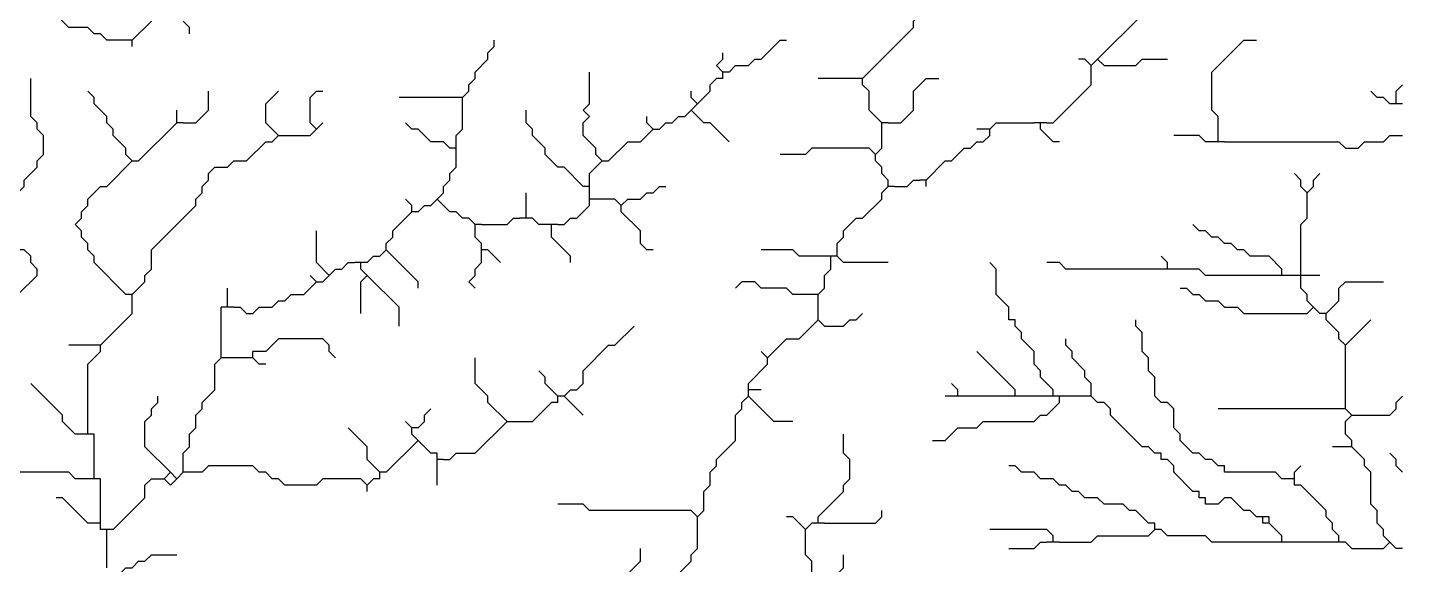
# Model space of a CAD drawing. Header units: inches. Extents: x 450284 to 463844, y 7386033 to 7399827.
# Drawn here: x 457503 to 463844, y 7392491 to 7394966 of the extents above; entities that cross this region are included whole.
import ezdxf

# ---------------------------------------------------------------- set-up
doc = ezdxf.new("R2010")
doc.units = ezdxf.units.IN
doc.header["$MEASUREMENT"] = 0

msp = doc.modelspace()

# ---------------------------------------------------------------- linework, layer by layer
for points in [[(457957.4, 7394907.2), (457869.5, 7394907.2), (457840.2, 7394936.5), (457810.9, 7394936.5), (457781.6, 7394965.8), (457693.8, 7394965.8), (457576.6, 7395082.9)], [(461354.7, 7394731.5), (461589, 7394965.8), (461589, 7394995), (461647.6, 7395053.6), (461647.6, 7395082.9)], [(462438.3, 7394819.3), (462643.3, 7395024.3), (462643.3, 7395053.6)], [(457986.7, 7394907.2), (458074.5, 7394995)], [(458250.2, 7394936.5), (458250.2, 7394965.8), (458221, 7394995)], [(457986.7, 7394907.2), (457957.4, 7394907.2)], [(457986.7, 7394877.9), (457986.7, 7394907.2)], [(459509.6, 7394643.6), (459538.9, 7394672.9), (459538.9, 7394702.2), (459568.2, 7394731.5), (459568.2, 7394760.7), (459626.7, 7394819.3), (459626.7, 7394848.6), (459656, 7394877.9), (459656, 7394907.2)], [(460739.6, 7394760.7), (460768.9, 7394790), (460827.5, 7394790), (460856.8, 7394819.3), (460886.1, 7394819.3), (460973.9, 7394907.2), (461003.2, 7394907.2)], [(462994.8, 7394467.9), (462994.8, 7394555.7), (462965.5, 7394585), (462965.5, 7394760.7), (463111.9, 7394907.2), (463170.5, 7394907.2)], [(460710.4, 7394760.7), (460681.1, 7394790), (460710.4, 7394819.3), (460710.4, 7394848.6)], [(462409, 7394790), (462379.7, 7394819.3), (462350.4, 7394819.3)], [(462409, 7394790), (462438.3, 7394819.3)], [(462438.3, 7394819.3), (462467.6, 7394790), (462614, 7394790), (462643.3, 7394819.3), (462760.5, 7394819.3)], [(460153.9, 7394350.7), (460124.6, 7394380), (460124.6, 7394409.3), (460066, 7394467.9), (460066, 7394526.4), (460095.3, 7394555.7), (460066, 7394585), (460095.3, 7394614.3), (460095.3, 7394760.7)], [(460739.6, 7394760.7), (460710.4, 7394760.7)], [(460710.4, 7394731.5), (460710.4, 7394760.7)], [(462204, 7394526.4), (462233.3, 7394526.4), (462409, 7394702.2), (462409, 7394790)], [(457459.5, 7394204.3), (457488.8, 7394233.6), (457488.8, 7394262.9), (457547.3, 7394321.4), (457547.3, 7394350.7), (457576.6, 7394380), (457576.6, 7394467.9), (457547.3, 7394497.2), (457547.3, 7394526.4), (457518.1, 7394555.7), (457518.1, 7394731.5)], [(460593.2, 7394614.3), (460651.8, 7394672.9), (460651.8, 7394702.2), (460681.1, 7394731.5)], [(460710.4, 7394731.5), (460681.1, 7394731.5)], [(461325.4, 7394731.5), (461149.7, 7394731.5)], [(461354.7, 7394731.5), (461325.4, 7394731.5)], [(461354.7, 7394702.2), (461354.7, 7394731.5)], [(461442.5, 7394526.4), (461384, 7394585), (461384, 7394672.9), (461354.7, 7394702.2)], [(461471.8, 7394526.4), (461530.4, 7394526.4), (461589, 7394585), (461589, 7394672.9), (461647.6, 7394731.5), (461706.1, 7394731.5)], [(463814.8, 7394643.6), (463814.8, 7394672.9), (463844.1, 7394702.2)], [(457986.7, 7394350.7), (457957.4, 7394380), (457957.4, 7394409.3), (457898.8, 7394467.9), (457898.8, 7394497.2), (457869.5, 7394526.4), (457869.5, 7394555.7), (457810.9, 7394614.3), (457810.9, 7394643.6), (457781.6, 7394672.9)], [(458221, 7394526.4), (458279.5, 7394526.4), (458338.1, 7394585), (458338.1, 7394672.9)], [(458660.3, 7394467.9), (458601.7, 7394526.4), (458601.7, 7394614.3), (458660.3, 7394672.9)], [(458836, 7394497.2), (458806.7, 7394526.4), (458806.7, 7394643.6), (458836, 7394672.9), (458865.3, 7394672.9)], [(459480.3, 7394643.6), (459216.7, 7394643.6)], [(459509.6, 7394643.6), (459480.3, 7394643.6)], [(459509.6, 7394614.3), (459509.6, 7394643.6)], [(460593.2, 7394614.3), (460563.9, 7394643.6), (460563.9, 7394672.9)], [(463785.5, 7394614.3), (463756.2, 7394643.6), (463726.9, 7394643.6), (463697.7, 7394672.9)], [(463814.8, 7394614.3), (463814.8, 7394643.6)], [(458191.7, 7394555.7), (458191.7, 7394585)], [(459480.3, 7394438.6), (459480.3, 7394467.9), (459509.6, 7394497.2), (459509.6, 7394614.3)], [(460066, 7394233.6), (459978.2, 7394321.4), (459948.9, 7394321.4), (459890.3, 7394380), (459890.3, 7394409.3), (459831.7, 7394467.9), (459831.7, 7394497.2), (459802.5, 7394526.4), (459802.5, 7394585)], [(460388.2, 7394497.2), (460417.5, 7394497.2), (460446.8, 7394526.4), (460476.1, 7394526.4), (460505.4, 7394555.7), (460534.6, 7394555.7), (460563.9, 7394585)], [(460563.9, 7394585), (460593.2, 7394614.3)], [(460739.6, 7394438.6), (460651.8, 7394526.4), (460622.5, 7394526.4), (460563.9, 7394585)], [(463814.8, 7394614.3), (463785.5, 7394614.3)], [(463844.1, 7394614.3), (463814.8, 7394614.3)], [(457986.7, 7394350.7), (458015.9, 7394350.7), (458191.7, 7394526.4)], [(458191.7, 7394526.4), (458191.7, 7394555.7)], [(458221, 7394526.4), (458191.7, 7394526.4)], [(458660.3, 7394467.9), (458806.7, 7394467.9), (458836, 7394497.2)], [(458836, 7394497.2), (458865.3, 7394526.4)], [(459451, 7394409.3), (459421.7, 7394438.6), (459363.2, 7394438.6), (459304.6, 7394497.2), (459275.3, 7394497.2), (459246, 7394526.4)], [(460153.9, 7394350.7), (460183.2, 7394350.7), (460271.1, 7394438.6), (460329.6, 7394438.6), (460388.2, 7394497.2)], [(460388.2, 7394497.2), (460358.9, 7394526.4), (460358.9, 7394555.7)], [(461413.3, 7394380), (461442.5, 7394409.3), (461442.5, 7394497.2)], [(461471.8, 7394526.4), (461442.5, 7394526.4)], [(461442.5, 7394497.2), (461442.5, 7394526.4)], [(461911.1, 7394497.2), (461881.8, 7394497.2)], [(461940.4, 7394497.2), (461911.1, 7394497.2)], [(461940.4, 7394497.2), (461969.7, 7394526.4), (462145.4, 7394526.4)], [(461940.4, 7394467.9), (461940.4, 7394497.2)], [(462174.7, 7394526.4), (462145.4, 7394526.4)], [(462204, 7394526.4), (462174.7, 7394526.4)], [(462174.7, 7394497.2), (462174.7, 7394526.4)], [(462262.6, 7394438.6), (462233.3, 7394438.6), (462174.7, 7394497.2)], [(457986.7, 7393735.7), (458045.2, 7393794.3), (458045.2, 7393823.6), (458074.5, 7393852.8), (458074.5, 7393940.7), (458279.5, 7394145.7), (458279.5, 7394175), (458308.8, 7394204.3), (458308.8, 7394233.6), (458338.1, 7394262.9), (458338.1, 7394292.2), (458367.4, 7394321.4), (458426, 7394321.4), (458455.2, 7394350.7), (458513.8, 7394350.7), (458601.7, 7394438.6), (458631, 7394438.6), (458660.3, 7394467.9)], [(459480.3, 7394409.3), (459480.3, 7394438.6)], [(461647.6, 7394262.9), (461735.4, 7394350.7), (461764.7, 7394350.7), (461823.3, 7394409.3), (461852.6, 7394409.3), (461881.8, 7394438.6), (461911.1, 7394438.6), (461940.4, 7394467.9)], [(462965.5, 7394438.6), (462936.2, 7394438.6), (462906.9, 7394467.9), (462789.8, 7394467.9)], [(462994.8, 7394438.6), (462965.5, 7394438.6)], [(462994.8, 7394438.6), (462994.8, 7394467.9)], [(463024, 7394438.6), (462994.8, 7394438.6)], [(463024, 7394438.6), (463551.2, 7394438.6), (463580.5, 7394409.3), (463639.1, 7394409.3), (463668.4, 7394438.6), (463756.2, 7394438.6), (463785.5, 7394467.9), (463844.1, 7394467.9)], [(459392.4, 7394175), (459421.7, 7394204.3), (459421.7, 7394233.6), (459451, 7394262.9), (459451, 7394292.2), (459480.3, 7394321.4), (459480.3, 7394380)], [(459480.3, 7394409.3), (459451, 7394409.3)], [(459480.3, 7394380), (459480.3, 7394409.3)], [(461413.3, 7394380), (461384, 7394409.3), (461120.4, 7394409.3), (461091.1, 7394380), (460973.9, 7394380)], [(461471.8, 7394262.9), (461442.5, 7394292.2), (461442.5, 7394321.4), (461413.3, 7394350.7), (461413.3, 7394380)], [(457957.4, 7393735.7), (457810.9, 7393882.1), (457810.9, 7393911.4), (457781.6, 7393940.7), (457781.6, 7393970), (457752.4, 7393999.3), (457752.4, 7394028.6), (457723.1, 7394057.9), (457752.4, 7394087.1), (457752.4, 7394116.4), (457781.6, 7394145.7), (457781.6, 7394175), (457840.2, 7394233.6), (457869.5, 7394233.6), (457986.7, 7394350.7)], [(460095.3, 7394262.9), (460095.3, 7394292.2), (460153.9, 7394350.7)], [(460095.3, 7394233.6), (460095.3, 7394262.9)], [(461471.8, 7394233.6), (461471.8, 7394262.9)], [(461501.1, 7394233.6), (461559.7, 7394233.6), (461589, 7394262.9), (461618.3, 7394262.9)], [(461647.6, 7394262.9), (461618.3, 7394262.9)], [(461647.6, 7394233.6), (461647.6, 7394262.9)], [(463404.8, 7394204.3), (463375.5, 7394233.6), (463375.5, 7394262.9), (463346.2, 7394292.2)], [(463404.8, 7394204.3), (463434.1, 7394233.6), (463434.1, 7394262.9), (463463.4, 7394292.2)], [(459802.5, 7394116.4), (459802.5, 7394204.3)], [(460095.3, 7394233.6), (460066, 7394233.6)], [(460095.3, 7394204.3), (460095.3, 7394233.6)], [(460095.3, 7394175), (460095.3, 7394204.3)], [(460241.8, 7394145.7), (460271.1, 7394175), (460329.6, 7394175), (460358.9, 7394204.3), (460388.2, 7394204.3), (460417.5, 7394233.6), (460446.8, 7394233.6)], [(461237.5, 7393940.7), (461237.5, 7393970), (461266.8, 7393999.3), (461266.8, 7394028.6), (461325.4, 7394087.1), (461354.7, 7394087.1), (461442.5, 7394175), (461442.5, 7394204.3), (461471.8, 7394233.6)], [(461501.1, 7394233.6), (461471.8, 7394233.6)], [(463375.5, 7393852.8), (463375.5, 7394057.9), (463404.8, 7394087.1), (463404.8, 7394204.3)], [(459158.1, 7393940.7), (459158.1, 7393970), (459187.4, 7393999.3), (459187.4, 7394028.6), (459275.3, 7394116.4)], [(459275.3, 7394145.7), (459246, 7394175)], [(459275.3, 7394116.4), (459275.3, 7394145.7)], [(459304.6, 7394116.4), (459275.3, 7394116.4)], [(459304.6, 7394116.4), (459333.9, 7394145.7), (459363.2, 7394145.7), (459392.4, 7394175)], [(459568.2, 7394057.9), (459538.9, 7394087.1), (459509.6, 7394087.1), (459480.3, 7394116.4), (459451, 7394116.4), (459392.4, 7394175)], [(459802.5, 7394087.1), (459802.5, 7394116.4)], [(459948.9, 7394057.9), (459978.2, 7394057.9), (460007.5, 7394087.1), (460036.8, 7394087.1), (460095.3, 7394145.7)], [(460124.6, 7394175), (460095.3, 7394175)], [(460095.3, 7394145.7), (460095.3, 7394175)], [(460241.8, 7394145.7), (460212.5, 7394175), (460124.6, 7394175)], [(460388.2, 7393940.7), (460358.9, 7393940.7), (460329.6, 7393970), (460329.6, 7394028.6), (460241.8, 7394116.4), (460241.8, 7394145.7)], [(459597.4, 7394057.9), (459568.2, 7394057.9)], [(459568.2, 7394028.6), (459568.2, 7394057.9)], [(459597.4, 7394057.9), (459714.6, 7394057.9), (459743.9, 7394087.1), (459773.2, 7394087.1)], [(459802.5, 7394087.1), (459773.2, 7394087.1)], [(459831.7, 7394087.1), (459802.5, 7394087.1)], [(459890.3, 7394057.9), (459861, 7394057.9), (459831.7, 7394087.1)], [(459919.6, 7394057.9), (459890.3, 7394057.9)], [(459948.9, 7394057.9), (459919.6, 7394057.9)], [(459919.6, 7394028.6), (459919.6, 7394057.9)], [(463287.6, 7393852.8), (463229.1, 7393911.4), (463141.2, 7393911.4), (463111.9, 7393940.7), (463082.6, 7393940.7), (463053.3, 7393970), (463024, 7393970), (462994.8, 7393999.3), (462965.5, 7393999.3), (462936.2, 7394028.6), (462906.9, 7394028.6), (462877.6, 7394057.9)], [(457459.5, 7393735.7), (457547.3, 7393823.6), (457547.3, 7393852.8), (457518.1, 7393882.1), (457518.1, 7393911.4), (457488.8, 7393940.7), (457430.2, 7393940.7), (457371.6, 7393999.3)], [(458894.6, 7393823.6), (458836, 7393882.1), (458836, 7394028.6)], [(459597.4, 7393970), (459568.2, 7393999.3), (459568.2, 7394028.6)], [(460007.5, 7393882.1), (460007.5, 7393911.4), (459919.6, 7393999.3), (459919.6, 7394028.6)], [(459070.3, 7393882.1), (459099.6, 7393911.4), (459128.9, 7393911.4), (459158.1, 7393940.7)], [(459304.6, 7393765), (459304.6, 7393794.3), (459158.1, 7393940.7)], [(459597.4, 7393940.7), (459597.4, 7393970)], [(459626.7, 7393940.7), (459597.4, 7393940.7)], [(459597.4, 7393911.4), (459597.4, 7393940.7)], [(459685.3, 7393882.1), (459626.7, 7393940.7)], [(461179, 7393911.4), (461061.8, 7393911.4), (461032.5, 7393940.7), (460886.1, 7393940.7)], [(461237.5, 7393911.4), (461237.5, 7393940.7)], [(458894.6, 7393823.6), (458923.8, 7393852.8), (458953.1, 7393852.8), (458982.4, 7393882.1), (459011.7, 7393882.1)], [(459041, 7393882.1), (459011.7, 7393882.1)], [(459070.3, 7393882.1), (459041, 7393882.1)], [(459041, 7393852.8), (459041, 7393882.1)], [(459568.2, 7393765), (459538.9, 7393794.3), (459568.2, 7393823.6), (459568.2, 7393852.8), (459597.4, 7393882.1), (459597.4, 7393911.4)], [(461149.7, 7393735.7), (461179, 7393765), (461179, 7393823.6), (461208.2, 7393852.8), (461208.2, 7393882.1)], [(461208.2, 7393911.4), (461179, 7393911.4)], [(461237.5, 7393911.4), (461208.2, 7393911.4)], [(461208.2, 7393882.1), (461208.2, 7393911.4)], [(461471.8, 7393882.1), (461266.8, 7393882.1), (461237.5, 7393911.4)], [(462028.3, 7393647.8), (462028.3, 7393677.1), (461969.7, 7393735.7), (461969.7, 7393852.8), (461940.4, 7393882.1)], [(462731.2, 7393852.8), (462291.9, 7393852.8), (462262.6, 7393882.1), (462204, 7393882.1)], [(462760.5, 7393882.1), (462731.2, 7393911.4)], [(462760.5, 7393852.8), (462760.5, 7393882.1)], [(458836, 7393794.3), (458806.7, 7393823.6)], [(458836, 7393794.3), (458865.3, 7393794.3), (458894.6, 7393823.6)], [(459070.3, 7393823.6), (459041, 7393852.8)], [(459041, 7393647.8), (459041, 7393794.3), (459070.3, 7393823.6)], [(459216.7, 7393589.3), (459216.7, 7393677.1), (459070.3, 7393823.6)], [(462760.5, 7393852.8), (462731.2, 7393852.8)], [(462789.8, 7393852.8), (462760.5, 7393852.8)], [(463258.3, 7393823.6), (462936.2, 7393823.6), (462906.9, 7393852.8), (462789.8, 7393852.8)], [(463287.6, 7393823.6), (463258.3, 7393823.6)], [(463287.6, 7393823.6), (463287.6, 7393852.8)], [(463316.9, 7393823.6), (463287.6, 7393823.6)], [(463346.2, 7393823.6), (463316.9, 7393823.6)], [(463375.5, 7393823.6), (463346.2, 7393823.6)], [(463375.5, 7393823.6), (463375.5, 7393852.8)], [(463404.8, 7393823.6), (463375.5, 7393823.6)], [(463375.5, 7393794.3), (463375.5, 7393823.6)], [(463463.4, 7393823.6), (463404.8, 7393823.6)], [(457986.7, 7393735.7), (457957.4, 7393735.7)], [(457986.7, 7393706.4), (457986.7, 7393735.7)], [(458426, 7393706.4), (458426, 7393765)], [(458455.2, 7393677.1), (458484.5, 7393677.1), (458513.8, 7393647.8), (458543.1, 7393647.8), (458572.4, 7393677.1), (458631, 7393677.1), (458660.3, 7393706.4), (458689.5, 7393706.4), (458718.8, 7393735.7), (458777.4, 7393735.7), (458836, 7393794.3)], [(461120.4, 7393735.7), (461032.5, 7393735.7), (461003.2, 7393765), (460886.1, 7393765), (460856.8, 7393794.3), (460798.2, 7393794.3), (460768.9, 7393765)], [(461149.7, 7393735.7), (461120.4, 7393735.7)], [(461149.7, 7393706.4), (461149.7, 7393735.7)], [(462819, 7393765), (462848.3, 7393765), (462877.6, 7393735.7), (462906.9, 7393735.7), (462936.2, 7393706.4), (462994.8, 7393706.4), (463024, 7393677.1), (463082.6, 7393677.1), (463111.9, 7393647.8), (463404.8, 7393647.8), (463434.1, 7393677.1)], [(463434.1, 7393677.1), (463404.8, 7393706.4), (463404.8, 7393735.7), (463375.5, 7393765), (463375.5, 7393794.3)], [(463492.6, 7393647.8), (463551.2, 7393706.4), (463551.2, 7393765), (463580.5, 7393794.3), (463756.2, 7393794.3)], [(457840.2, 7393501.4), (457986.7, 7393647.8), (457986.7, 7393706.4)], [(458426, 7393677.1), (458396.7, 7393677.1)], [(458396.7, 7393647.8), (458396.7, 7393677.1)], [(458426, 7393677.1), (458426, 7393706.4)], [(458455.2, 7393677.1), (458426, 7393677.1)], [(461149.7, 7393618.5), (461149.7, 7393706.4)], [(463463.4, 7393647.8), (463434.1, 7393677.1)], [(458396.7, 7393472.1), (458396.7, 7393647.8)], [(460915.4, 7393442.8), (461003.2, 7393530.7), (461061.8, 7393530.7), (461149.7, 7393618.5)], [(461149.7, 7393618.5), (461179, 7393589.3), (461266.8, 7393589.3), (461296.1, 7393618.5), (461325.4, 7393618.5), (461354.7, 7393647.8)], [(462028.3, 7393618.5), (462028.3, 7393647.8)], [(462057.6, 7393618.5), (462028.3, 7393618.5)], [(462057.6, 7393589.3), (462057.6, 7393618.5)], [(462994.8, 7392944.9), (462965.5, 7392974.2), (462936.2, 7392974.2), (462906.9, 7393003.5), (462877.6, 7393003.5), (462819, 7393062.1), (462819, 7393091.4), (462789.8, 7393120.7), (462789.8, 7393208.5), (462760.5, 7393237.8), (462731.2, 7393237.8), (462701.9, 7393267.1), (462701.9, 7393355), (462672.6, 7393384.2), (462672.6, 7393442.8), (462643.3, 7393472.1), (462643.3, 7393560), (462614, 7393589.3), (462614, 7393618.5)], [(463492.6, 7393647.8), (463463.4, 7393647.8)], [(463492.6, 7393618.5), (463492.6, 7393647.8)], [(463580.5, 7393501.4), (463551.2, 7393530.7), (463551.2, 7393560), (463492.6, 7393618.5)], [(463580.5, 7393501.4), (463697.7, 7393618.5)], [(459978.2, 7393267.1), (460007.5, 7393296.4), (460036.8, 7393296.4), (460066, 7393325.7), (460066, 7393384.2), (460183.2, 7393501.4), (460212.5, 7393501.4), (460300.3, 7393589.3)], [(462233.3, 7393296.4), (462174.7, 7393355), (462174.7, 7393384.2), (462145.4, 7393413.5), (462145.4, 7393472.1), (462086.9, 7393530.7), (462086.9, 7393560), (462057.6, 7393589.3)], [(457810.9, 7393501.4), (457693.8, 7393501.4)], [(457840.2, 7393501.4), (457810.9, 7393501.4)], [(457840.2, 7393472.1), (457840.2, 7393501.4)], [(458923.8, 7393442.8), (458894.6, 7393472.1), (458894.6, 7393501.4), (458865.3, 7393530.7), (458660.3, 7393530.7), (458601.7, 7393472.1), (458572.4, 7393472.1)], [(462409, 7393296.4), (462409, 7393325.7), (462379.7, 7393355), (462379.7, 7393384.2), (462321.2, 7393442.8), (462321.2, 7393472.1), (462291.9, 7393501.4), (462291.9, 7393530.7)], [(463580.5, 7393237.8), (463580.5, 7393501.4)], [(457781.6, 7393120.7), (457781.6, 7393413.5), (457840.2, 7393472.1)], [(458221, 7392944.9), (458221, 7393003.5), (458250.2, 7393032.8), (458250.2, 7393091.4), (458279.5, 7393120.7), (458279.5, 7393179.2), (458308.8, 7393208.5), (458308.8, 7393237.8), (458367.4, 7393296.4), (458367.4, 7393413.5), (458396.7, 7393442.8)], [(458396.7, 7393442.8), (458396.7, 7393472.1)], [(458426, 7393442.8), (458396.7, 7393442.8)], [(458513.8, 7393442.8), (458426, 7393442.8)], [(458543.1, 7393442.8), (458513.8, 7393442.8)], [(458572.4, 7393472.1), (458543.1, 7393472.1)], [(458543.1, 7393442.8), (458543.1, 7393472.1)], [(458601.7, 7393413.5), (458572.4, 7393413.5), (458543.1, 7393442.8)], [(459714.6, 7393150), (459626.7, 7393237.8), (459626.7, 7393267.1), (459568.2, 7393325.7), (459568.2, 7393442.8)], [(460827.5, 7393325.7), (460915.4, 7393413.5), (460915.4, 7393442.8)], [(460915.4, 7393442.8), (460886.1, 7393472.1)], [(462057.6, 7393296.4), (461881.8, 7393472.1)], [(459948.9, 7393267.1), (459890.3, 7393325.7), (459890.3, 7393355), (459861, 7393384.2)], [(457752.4, 7393091.4), (457723.1, 7393091.4), (457664.5, 7393150), (457664.5, 7393179.2), (457518.1, 7393325.7)], [(460827.5, 7393296.4), (460827.5, 7393325.7)], [(460856.8, 7393296.4), (460827.5, 7393296.4)], [(460827.5, 7393267.1), (460827.5, 7393296.4)], [(460886.1, 7393296.4), (460856.8, 7393296.4)], [(461794, 7393296.4), (461764.7, 7393325.7)], [(461794, 7393267.1), (461794, 7393296.4)], [(462057.6, 7393267.1), (462057.6, 7393296.4)], [(462233.3, 7393267.1), (462233.3, 7393296.4)], [(462409, 7393267.1), (462409, 7393296.4)], [(458162.4, 7392915.7), (458045.2, 7393032.8), (458045.2, 7393150), (458074.5, 7393179.2), (458074.5, 7393208.5), (458103.8, 7393237.8), (458103.8, 7393267.1)], [(459714.6, 7393150), (459831.7, 7393150), (459919.6, 7393237.8)], [(459948.9, 7393237.8), (459919.6, 7393237.8)], [(459978.2, 7393267.1), (459948.9, 7393267.1)], [(459948.9, 7393237.8), (459948.9, 7393267.1)], [(460066, 7393179.2), (459978.2, 7393267.1)], [(460593.2, 7392710.6), (460622.5, 7392739.9), (460622.5, 7392827.8), (460651.8, 7392857.1), (460651.8, 7392915.7), (460681.1, 7392944.9), (460681.1, 7392974.2), (460768.9, 7393062.1), (460768.9, 7393179.2), (460798.2, 7393208.5), (460798.2, 7393237.8), (460827.5, 7393267.1)], [(461032.5, 7393150), (460944.7, 7393150), (460827.5, 7393267.1)], [(461676.8, 7393062.1), (461735.4, 7393062.1), (461794, 7393120.7), (461881.8, 7393120.7), (461911.1, 7393150), (462145.4, 7393150), (462174.7, 7393179.2), (462204, 7393179.2), (462262.6, 7393237.8)], [(461764.7, 7393267.1), (461735.4, 7393267.1)], [(461794, 7393267.1), (461764.7, 7393267.1)], [(461823.3, 7393267.1), (461794, 7393267.1)], [(462028.3, 7393267.1), (461823.3, 7393267.1)], [(462057.6, 7393267.1), (462028.3, 7393267.1)], [(462086.9, 7393267.1), (462057.6, 7393267.1)], [(462204, 7393267.1), (462086.9, 7393267.1)], [(462233.3, 7393267.1), (462204, 7393267.1)], [(462262.6, 7393267.1), (462233.3, 7393267.1)], [(462291.9, 7393267.1), (462262.6, 7393267.1)], [(462262.6, 7393237.8), (462262.6, 7393267.1)], [(462379.7, 7393267.1), (462291.9, 7393267.1)], [(462409, 7393267.1), (462379.7, 7393267.1)], [(462701.9, 7393003.5), (462672.6, 7393032.8), (462643.3, 7393032.8), (462496.9, 7393179.2), (462496.9, 7393208.5), (462467.6, 7393237.8), (462438.3, 7393237.8), (462409, 7393267.1)], [(463580.5, 7393208.5), (463580.5, 7393237.8)], [(463609.8, 7393179.2), (463785.5, 7393179.2), (463814.8, 7393208.5), (463814.8, 7393237.8), (463844.1, 7393267.1)], [(459304.6, 7393120.7), (459333.9, 7393150), (459333.9, 7393179.2), (459363.2, 7393208.5)], [(463551.2, 7393208.5), (462994.8, 7393208.5)], [(463580.5, 7393208.5), (463551.2, 7393208.5)], [(463609.8, 7393179.2), (463580.5, 7393208.5)], [(463609.8, 7393062.1), (463580.5, 7393091.4), (463580.5, 7393150), (463609.8, 7393179.2)], [(457781.6, 7393091.4), (457781.6, 7393120.7)], [(459128.9, 7392915.7), (459070.3, 7392974.2), (459070.3, 7393032.8), (458982.4, 7393120.7)], [(459275.3, 7393120.7), (459246, 7393150)], [(459304.6, 7393120.7), (459275.3, 7393120.7)], [(459275.3, 7393091.4), (459275.3, 7393120.7)], [(459421.7, 7392974.2), (459451, 7392974.2), (459480.3, 7393003.5), (459568.2, 7393003.5), (459714.6, 7393150)], [(457781.6, 7393091.4), (457752.4, 7393091.4)], [(457810.9, 7393091.4), (457781.6, 7393091.4)], [(457810.9, 7393062.1), (457810.9, 7393091.4)], [(457810.9, 7392915.7), (457810.9, 7393062.1)], [(459158.1, 7392915.7), (459304.6, 7393062.1)], [(459304.6, 7393062.1), (459275.3, 7393091.4)], [(459363.2, 7393003.5), (459304.6, 7393062.1)], [(461149.7, 7392710.6), (461266.8, 7392827.8), (461266.8, 7392857.1), (461296.1, 7392886.4), (461296.1, 7392974.2), (461266.8, 7393003.5), (461266.8, 7393091.4)], [(463609.8, 7393032.8), (463609.8, 7393062.1)], [(459392.4, 7393003.5), (459363.2, 7393003.5)], [(459392.4, 7392974.2), (459392.4, 7393003.5)], [(459421.7, 7392974.2), (459392.4, 7392974.2)], [(459392.4, 7392944.9), (459392.4, 7392974.2)], [(462731.2, 7393003.5), (462701.9, 7393003.5)], [(462731.2, 7392974.2), (462731.2, 7393003.5)], [(462760.5, 7392974.2), (462731.2, 7392974.2)], [(462877.6, 7392827.8), (462789.8, 7392915.7), (462789.8, 7392944.9), (462760.5, 7392974.2)], [(463580.5, 7393032.8), (463521.9, 7393032.8)], [(463609.8, 7393032.8), (463580.5, 7393032.8)], [(463785.5, 7392593.5), (463756.2, 7392622.8), (463756.2, 7392652.1), (463726.9, 7392681.4), (463726.9, 7392739.9), (463697.7, 7392769.2), (463697.7, 7392915.7), (463668.4, 7392944.9), (463668.4, 7392974.2), (463609.8, 7393032.8)], [(463844.1, 7392915.7), (463814.8, 7392944.9), (463814.8, 7392974.2), (463785.5, 7393003.5)], [(457781.6, 7392886.4), (457723.1, 7392886.4), (457693.8, 7392915.7), (457430.2, 7392915.7)], [(457810.9, 7392886.4), (457810.9, 7392915.7)], [(458133.1, 7392886.4), (458162.4, 7392915.7)], [(458191.7, 7392886.4), (458162.4, 7392915.7)], [(458191.7, 7392886.4), (458221, 7392915.7)], [(458221, 7392915.7), (458221, 7392944.9)], [(458250.2, 7392915.7), (458221, 7392915.7)], [(459070.3, 7392857.1), (459041, 7392886.4), (458865.3, 7392886.4), (458836, 7392857.1), (458689.5, 7392857.1), (458660.3, 7392886.4), (458631, 7392886.4), (458601.7, 7392915.7), (458572.4, 7392915.7), (458543.1, 7392944.9), (458338.1, 7392944.9), (458308.8, 7392915.7), (458250.2, 7392915.7)], [(459158.1, 7392915.7), (459128.9, 7392915.7)], [(459128.9, 7392886.4), (459128.9, 7392915.7)], [(459392.4, 7392857.1), (459392.4, 7392944.9)], [(462672.6, 7392681.4), (462614, 7392739.9), (462584.7, 7392739.9), (462555.5, 7392769.2), (462467.6, 7392769.2), (462438.3, 7392798.5), (462379.7, 7392798.5), (462350.4, 7392827.8), (462321.2, 7392827.8), (462291.9, 7392857.1), (462262.6, 7392857.1), (462233.3, 7392886.4), (462174.7, 7392886.4), (462145.4, 7392915.7), (462086.9, 7392915.7), (462057.6, 7392944.9), (462028.3, 7392944.9)], [(463024, 7392944.9), (462994.8, 7392944.9)], [(463024, 7392915.7), (463024, 7392944.9)], [(463053.3, 7392915.7), (463024, 7392915.7)], [(463316.9, 7392886.4), (463287.6, 7392886.4), (463258.3, 7392915.7), (463053.3, 7392915.7)], [(463346.2, 7392915.7), (463375.5, 7392944.9)], [(463346.2, 7392886.4), (463346.2, 7392915.7)], [(457810.9, 7392886.4), (457781.6, 7392886.4)], [(457840.2, 7392886.4), (457810.9, 7392886.4)], [(457840.2, 7392857.1), (457840.2, 7392886.4)], [(457840.2, 7392710.6), (457840.2, 7392857.1)], [(457898.8, 7392652.1), (458045.2, 7392798.5), (458045.2, 7392857.1), (458074.5, 7392886.4), (458133.1, 7392886.4)], [(458133.1, 7392886.4), (458162.4, 7392857.1), (458191.7, 7392886.4)], [(459070.3, 7392857.1), (459099.6, 7392886.4)], [(459070.3, 7392827.8), (459070.3, 7392857.1)], [(459128.9, 7392886.4), (459099.6, 7392886.4)], [(463346.2, 7392886.4), (463316.9, 7392886.4)], [(463346.2, 7392857.1), (463346.2, 7392886.4)], [(463375.5, 7392857.1), (463346.2, 7392857.1)], [(463551.2, 7392622.8), (463521.9, 7392652.1), (463521.9, 7392681.4), (463492.6, 7392710.6), (463492.6, 7392739.9), (463375.5, 7392857.1)], [(457810.9, 7392681.4), (457781.6, 7392681.4), (457664.5, 7392798.5), (457635.2, 7392798.5)], [(462906.9, 7392827.8), (462877.6, 7392827.8)], [(462906.9, 7392798.5), (462906.9, 7392827.8)], [(462936.2, 7392798.5), (462906.9, 7392798.5)], [(462936.2, 7392769.2), (462936.2, 7392798.5)], [(463170.5, 7392710.6), (463141.2, 7392739.9), (463111.9, 7392739.9), (463053.3, 7392798.5), (463024, 7392798.5), (462994.8, 7392769.2), (462965.5, 7392769.2)], [(460593.2, 7392710.6), (460563.9, 7392739.9), (460095.3, 7392739.9), (460066, 7392769.2), (459948.9, 7392769.2)], [(461179, 7392681.4), (461413.3, 7392681.4), (461442.5, 7392710.6), (461442.5, 7392739.9)], [(462965.5, 7392769.2), (462936.2, 7392769.2)], [(457840.2, 7392681.4), (457810.9, 7392681.4)], [(457840.2, 7392681.4), (457840.2, 7392710.6)], [(457840.2, 7392652.1), (457840.2, 7392681.4)], [(460417.5, 7392359.2), (460563.9, 7392505.6), (460563.9, 7392534.9), (460593.2, 7392564.2), (460593.2, 7392710.6)], [(461091.1, 7392652.1), (461032.5, 7392710.6), (461003.2, 7392710.6)], [(461091.1, 7392652.1), (461120.4, 7392681.4)], [(461149.7, 7392681.4), (461120.4, 7392681.4)], [(461149.7, 7392681.4), (461149.7, 7392710.6)], [(461179, 7392681.4), (461149.7, 7392681.4)], [(462701.9, 7392681.4), (462672.6, 7392681.4)], [(462701.9, 7392652.1), (462701.9, 7392681.4)], [(463199.8, 7392710.6), (463170.5, 7392710.6)], [(463229.1, 7392710.6), (463199.8, 7392710.6)], [(463199.8, 7392681.4), (463199.8, 7392710.6)], [(463229.1, 7392681.4), (463199.8, 7392681.4)], [(463229.1, 7392681.4), (463229.1, 7392710.6)], [(463287.6, 7392622.8), (463229.1, 7392681.4)], [(457869.5, 7392652.1), (457840.2, 7392652.1)], [(457898.8, 7392652.1), (457869.5, 7392652.1)], [(457869.5, 7392622.8), (457869.5, 7392652.1)], [(457869.5, 7392476.3), (457869.5, 7392622.8)], [(461149.7, 7392388.5), (461149.7, 7392417.8), (461120.4, 7392447.1), (461120.4, 7392505.6), (461091.1, 7392534.9), (461091.1, 7392652.1)], [(462233.3, 7392622.8), (462204, 7392652.1), (461940.4, 7392652.1)], [(462028.3, 7392564.2), (462145.4, 7392564.2), (462174.7, 7392593.5), (462204, 7392593.5)], [(462233.3, 7392593.5), (462204, 7392593.5)], [(462233.3, 7392593.5), (462233.3, 7392622.8)], [(462262.6, 7392593.5), (462233.3, 7392593.5)], [(462262.6, 7392593.5), (462409, 7392593.5), (462438.3, 7392622.8), (462672.6, 7392622.8), (462701.9, 7392652.1)], [(462731.2, 7392652.1), (462701.9, 7392652.1)], [(463258.3, 7392593.5), (462965.5, 7392593.5), (462936.2, 7392622.8), (462760.5, 7392622.8), (462731.2, 7392652.1)], [(463287.6, 7392593.5), (463258.3, 7392593.5)], [(463287.6, 7392593.5), (463287.6, 7392622.8)], [(463316.9, 7392593.5), (463287.6, 7392593.5)], [(463521.9, 7392593.5), (463316.9, 7392593.5)], [(463551.2, 7392593.5), (463521.9, 7392593.5)], [(463551.2, 7392593.5), (463551.2, 7392622.8)], [(463580.5, 7392593.5), (463551.2, 7392593.5)], [(463580.5, 7392593.5), (463609.8, 7392564.2), (463756.2, 7392564.2), (463785.5, 7392593.5)], [(463844.1, 7392564.2), (463814.8, 7392564.2), (463785.5, 7392593.5)], [(457898.8, 7392447.1), (457928.1, 7392447.1), (457957.4, 7392476.3), (457986.7, 7392476.3), (458015.9, 7392505.6), (458045.2, 7392505.6), (458074.5, 7392534.9), (458191.7, 7392534.9)], [(460241.8, 7392329.9), (460241.8, 7392417.8), (460329.6, 7392505.6), (460329.6, 7392564.2)], [(461208.2, 7392359.2), (461237.5, 7392388.5), (461237.5, 7392447.1), (461266.8, 7392476.3), (461266.8, 7392534.9)]]:
    msp.add_lwpolyline(points)

doc.saveas('drawing.dxf')
